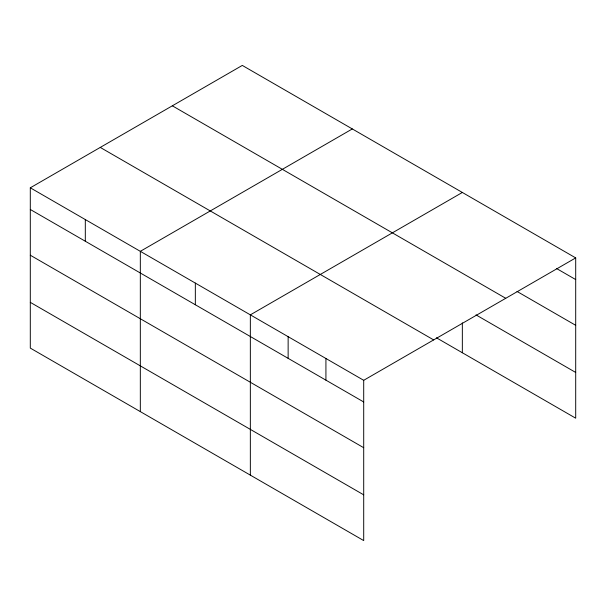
<?xml version="1.0" encoding="UTF-8"?>
<svg xmlns="http://www.w3.org/2000/svg" width="606" height="606" viewBox="0 0 606 606"><rect width="100%" height="100%" fill="white"/><g stroke="black" fill="none" stroke-linecap="round" stroke-linejoin="round"><path stroke-width="0.91" d="M30.3 187.807L363.706 380.303L363.706 540.582L30.3 348.094L30.3 187.807L242.294 65.418L575.7 257.906L575.7 418.193L436.456 337.8M352.313 128.942L140.327 251.331L140.327 411.61M462.34 192.466L250.346 314.855L250.346 475.134M363.706 380.303L575.7 257.906M556.406 268.435L575.7 279.571M517.009 291.433L575.7 325.316M172.331 105.808L505.745 298.296M476.005 314.893L575.7 372.448M100.255 147.417L433.669 339.913M30.3 209.479L363.706 401.967M30.3 255.217L363.706 447.713M30.3 302.349L363.706 494.837M462.34 322.869L462.34 352.745M325.922 358.487L325.922 380.151M288.138 336.671L288.138 358.335M195.337 283.093L195.337 304.757M85.31 219.569L85.31 241.233"/></g></svg>
